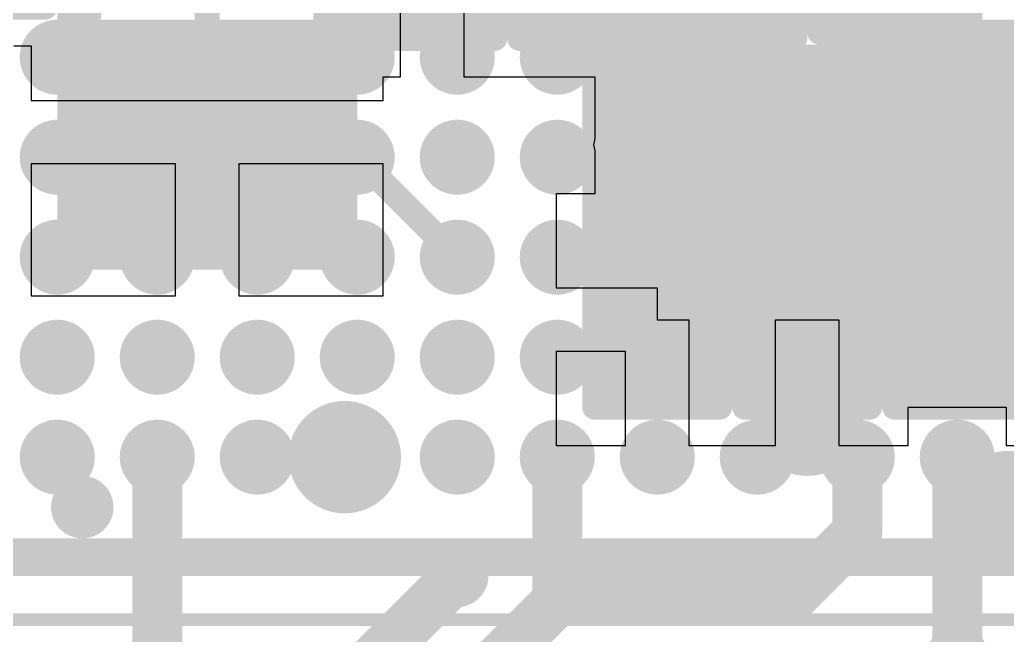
# Model space of a CAD drawing. Header units: millimetres. Extents: x 15 to 120, y 22 to 104.
# Drawn here: x 53.25 to 57.2, y 52.687 to 55.15 of the extents above; entities that cross this region are included whole.
import ezdxf

# ---------------------------------------------------------------- set-up
doc = ezdxf.new("R2010")
doc.units = ezdxf.units.MM
for name, color, linetype in [('BottomLayer', 5, 'Continuous'), ('BottomPaste', 16, 'Continuous'), ('BottomSolder', 6, 'Continuous'), ('Mechanical13', 56, 'Continuous'), ('Mechanical15', 56, 'Continuous'), ('MultiLayer', 9, 'Continuous'), ('TopLayer', 1, 'Continuous'), ('TopOverlay', 2, 'Continuous'), ('TopPaste', 8, 'Continuous'), ('TopSolder', 216, 'Continuous')]:
    doc.layers.add(name, color=color, linetype=linetype)

msp = doc.modelspace()

# ---------------------------------------------------------------- linework, layer by layer
at = {"layer": 'BottomLayer'}
for p, q in [((54.77299687999999, 54.92098489999999), (54.77299687999999, 55.4249844)), ((55.02699688, 55.4249844), (55.02699688, 54.92098489999999)), ((53.22699794, 55.04599862), (53.29599958, 55.04599862)), ((53.29599958, 55.04599862), (53.29599958, 54.82699982)), ((54.70399777999999, 54.82699982), (54.70399777999999, 54.92098489999999)), ((54.70399777999999, 54.92098489999999), (54.77299687999999, 54.92098489999999)), ((55.02699688, 54.92098489999999), (55.30399658, 54.92098489999999)), ((55.30399658, 54.92098489999999), (55.30399658, 54.92100014)), ((55.30399658, 54.92100014), (55.54999812, 54.92100014)), ((55.54999812, 54.92100014), (55.54999812, 54.67460744)), ((53.29599958, 54.82699982), (54.70399777999999, 54.82699982)), ((55.54999812, 54.67460744), (55.54510354, 54.65000246)), ((55.54510354, 54.65000246), (55.54999812, 54.62539748)), ((55.54999812, 54.62539748), (55.54999812, 54.45399828)), ((53.87299867999999, 54.57299982), (53.29599958, 54.57299982)), ((53.29599958, 54.57299982), (53.29599958, 54.04600061999999)), ((53.87299867999999, 54.04600061999999), (53.87299867999999, 54.57299982)), ((54.70399777999999, 54.57299982), (54.12699868, 54.57299982)), ((54.12699868, 54.57299982), (54.12699868, 54.04600061999999)), ((54.70399777999999, 54.04600061999999), (54.70399777999999, 54.57299982)), ((55.54999812, 54.45399828), (55.39599792, 54.45399828)), ((55.39599792, 54.45399828), (55.39599792, 54.07699878)), ((55.39599792, 54.07699878), (55.79999762, 54.07699878)), ((55.79999762, 54.07699878), (55.79999762, 53.94999877999999)), ((53.29599958, 54.04600061999999), (53.87299867999999, 54.04600061999999)), ((54.12699868, 54.04600061999999), (54.70399777999999, 54.04600061999999)), ((55.79999762, 53.94999877999999), (55.92699761999999, 53.94999877999999)), ((55.92699761999999, 53.94999877999999), (55.92699761999999, 53.44599928)), ((56.27299896, 53.44599928), (56.27299896, 53.94999877999999)), ((56.27299896, 53.94999877999999), (56.52699896, 53.94999877999999)), ((56.52699896, 53.94999877999999), (56.52699896, 53.44599928)), ((55.67299762, 53.82299878), (55.39599792, 53.82299878)), ((55.39599792, 53.82299878), (55.39599792, 53.44599928)), ((55.67299762, 53.44599928), (55.67299762, 53.82299878)), ((56.80399866, 53.44599928), (56.80399866, 53.60000202)), ((56.80399866, 53.60000202), (57.19600956, 53.60000202)), ((57.19600956, 53.60000202), (57.19600956, 53.44599928)), ((55.39599792, 53.44599928), (55.67299762, 53.44599928)), ((55.92699761999999, 53.44599928), (56.27299896, 53.44599928)), ((56.52699896, 53.44599928), (56.80399866, 53.44599928)), ((57.19600956, 53.44599928), (57.47300926, 53.44599928))]:
    msp.add_line(p, q, dxfattribs=at)
for points, const_width in [([(53.61250136, 54.974998, 1), (53.73749984, 54.974998, 1)], 0.12499848), ([(53.86250086, 54.974998, 1), (53.98749934, 54.974998, 1)], 0.12499848), ([(54.11250036, 54.974998, 1), (54.23749883999999, 54.974998, 1)], 0.12499848), ([(53.61250136, 54.72499595999999, 1), (53.73749984, 54.72499595999999, 1)], 0.12499848), ([(53.86250086, 54.72499595999999, 1), (53.98749934, 54.72499595999999, 1)], 0.12499848), ([(54.11250036, 54.72499595999999, 1), (54.23749883999999, 54.72499595999999, 1)], 0.12499848), ([(55.72500158, 54.65000246, 1), (55.87499874, 54.65000246, 1)], 0.1499997), ([(56.32500038, 54.65000246, 1), (56.47499754, 54.65000246, 1)], 0.1499997), ([(56.32500038, 54.65000246, 1), (56.47499754, 54.65000246, 1)], 0.1499997), ([(56.92500425999999, 54.65000246, 1), (57.07500142, 54.65000246, 1)], 0.1499997), ([(56.9375036, 54.62372869999999, 1), (57.06250207999999, 54.62372869999999, 1)], 0.12499848), ([(55.76249705999999, 54.64999992, 1), (55.83749818, 54.64999992, 1)], 0.07499858), ([(55.7624996, 54.65000246, 1), (55.83750071999999, 54.65000246, 1)], 0.07499858), ([(55.73750092, 54.07499726, 1), (55.8624994, 54.07499726, 1)], 0.12499848), ([(56.33749972, 54.07499726, 1), (56.4624982, 54.07499726, 1)], 0.12499848), ([(55.73749838, 53.94999877999999, 1), (55.86249686, 53.94999877999999, 1)], 0.12499848), ([(56.27587678, 53.94999877999999, 1), (56.40087526, 53.94999877999999, 1)], 0.12499848), ([(56.93743756, 53.87494178, 1), (57.06243603999999, 53.87494178, 1)], 0.12499848), ([(55.73750092, 53.82499776, 1), (55.8624994, 53.82499776, 1)], 0.12499848), ([(56.33749972, 53.82499776, 1), (56.4624982, 53.82499776, 1)], 0.12499848), ([(53.43750043999999, 53.20000028, 1), (53.56249892, 53.20000028, 1)], 0.12499848)]:
    msp.add_lwpolyline(points, format="xyb", close=True, dxfattribs=dict(at, const_width=const_width))
for points, const_width in [([(55.80000016, 54.65000246), (56.39999896, 54.65000246)], 0.2999994), ([(56.39999896, 54.65000246), (57.00000283999999, 54.65000246)], 0.2999994), ([(55.79999762, 54.64999992), (55.80000016, 54.65000246)], 0.1499997), ([(55.79999762, 53.94999877999999), (56.33837602, 53.94999877999999)], 0.2499995)]:
    msp.add_lwpolyline(points, dxfattribs=dict(at, const_width=const_width))
for points in [[(54.44999778, 55.09999902), (53.54999958, 55.09999902), (54.44999778, 54.30000062), (53.54999958, 54.30000062)], [(55.94999731999999, 54.89999942), (55.64999792, 54.89999942), (55.94999731999999, 54.40000042), (55.64999792, 54.40000042)], [(56.54999866, 54.89999942), (56.24999926, 54.89999942), (56.54999866, 54.40000042), (56.24999926, 54.40000042)], [(56.85000314, 54.40000295999999), (57.15000254, 54.40000295999999), (56.85000314, 54.90000196), (57.15000254, 54.90000196)], [(55.94999731999999, 54.19999828), (55.64999792, 54.19999828), (55.94999731999999, 53.69999928), (55.64999792, 53.69999928)], [(56.54999866, 54.19999828), (56.24999926, 54.19999828), (56.54999866, 53.69999928), (56.24999926, 53.69999928)], [(56.85000314, 53.70000182), (57.15000254, 53.70000182), (56.85000314, 54.20000082), (57.15000254, 54.20000082)]]:
    msp.add_solid(points, dxfattribs=at)
at = {"layer": 'BottomPaste'}
for points in [[(54.44999778, 55.09999902), (53.54999958, 55.09999902), (54.44999778, 54.30000062), (53.54999958, 54.30000062)], [(54.44999778, 55.09999902), (53.54999958, 55.09999902), (54.44999778, 54.30000062), (53.54999958, 54.30000062)], [(55.94999731999999, 54.89999942), (55.64999792, 54.89999942), (55.94999731999999, 54.40000042), (55.64999792, 54.40000042)], [(55.94999731999999, 54.89999942), (55.64999792, 54.89999942), (55.94999731999999, 54.40000042), (55.64999792, 54.40000042)], [(56.54999866, 54.89999942), (56.24999926, 54.89999942), (56.54999866, 54.40000042), (56.24999926, 54.40000042)], [(56.54999866, 54.89999942), (56.24999926, 54.89999942), (56.54999866, 54.40000042), (56.24999926, 54.40000042)], [(56.85000314, 54.40000295999999), (57.15000254, 54.40000295999999), (56.85000314, 54.90000196), (57.15000254, 54.90000196)], [(56.85000314, 54.40000295999999), (57.15000254, 54.40000295999999), (56.85000314, 54.90000196), (57.15000254, 54.90000196)], [(55.94999731999999, 54.19999828), (55.64999792, 54.19999828), (55.94999731999999, 53.69999928), (55.64999792, 53.69999928)], [(55.94999731999999, 54.19999828), (55.64999792, 54.19999828), (55.94999731999999, 53.69999928), (55.64999792, 53.69999928)], [(56.54999866, 54.19999828), (56.24999926, 54.19999828), (56.54999866, 53.69999928), (56.24999926, 53.69999928)], [(56.54999866, 54.19999828), (56.24999926, 54.19999828), (56.54999866, 53.69999928), (56.24999926, 53.69999928)], [(56.85000314, 53.70000182), (57.15000254, 53.70000182), (56.85000314, 54.20000082), (57.15000254, 54.20000082)], [(56.85000314, 53.70000182), (57.15000254, 53.70000182), (56.85000314, 54.20000082), (57.15000254, 54.20000082)]]:
    msp.add_solid(points, dxfattribs=at)
at = {"layer": 'BottomSolder'}
for points in [[(56.89999796, 55.74999772), (56.49999876, 55.74999772), (56.89999796, 55.14999891999999), (56.49999876, 55.14999891999999)], [(56.89999796, 55.74999772), (56.49999876, 55.74999772), (56.89999796, 55.14999891999999), (56.49999876, 55.14999891999999)], [(55.09999647999999, 55.7249838), (54.69999728, 55.7249838), (55.09999647999999, 55.124985), (54.69999728, 55.124985)], [(55.09999647999999, 55.7249838), (54.69999728, 55.7249838), (55.09999647999999, 55.124985), (54.69999728, 55.124985)], [(55.69999782, 55.72499904), (55.29999862, 55.72499904), (55.69999782, 55.12500024), (55.29999862, 55.12500024)], [(55.69999782, 55.72499904), (55.29999862, 55.72499904), (55.69999782, 55.12500024), (55.29999862, 55.12500024)], [(56.29999661999999, 55.72499904), (55.89999742, 55.72499904), (56.29999661999999, 55.12500024), (55.89999742, 55.12500024)], [(56.29999661999999, 55.72499904), (55.89999742, 55.72499904), (56.29999661999999, 55.12500024), (55.89999742, 55.12500024)], [(54.49999768, 55.14999891999999), (53.49999967999999, 55.14999891999999), (54.49999768, 54.25000072), (53.49999967999999, 54.25000072)], [(54.49999768, 55.14999891999999), (53.49999967999999, 55.14999891999999), (54.49999768, 54.25000072), (53.49999967999999, 54.25000072)], [(55.99999722, 54.94999932), (55.59999801999999, 54.94999932), (55.99999722, 54.35000051999999), (55.59999801999999, 54.35000051999999)], [(55.99999722, 54.94999932), (55.59999801999999, 54.94999932), (55.99999722, 54.35000051999999), (55.59999801999999, 54.35000051999999)], [(56.59999856, 54.94999932), (56.19999936, 54.94999932), (56.59999856, 54.35000051999999), (56.19999936, 54.35000051999999)], [(56.59999856, 54.94999932), (56.19999936, 54.94999932), (56.59999856, 54.35000051999999), (56.19999936, 54.35000051999999)], [(56.80000324, 54.35000306), (57.20000244, 54.35000306), (56.80000324, 54.95000186), (57.20000244, 54.95000186)], [(56.80000324, 54.35000306), (57.20000244, 54.35000306), (56.80000324, 54.95000186), (57.20000244, 54.95000186)], [(55.99999722, 54.24999818), (55.59999801999999, 54.24999818), (55.99999722, 53.64999938), (55.59999801999999, 53.64999938)], [(55.99999722, 54.24999818), (55.59999801999999, 54.24999818), (55.99999722, 53.64999938), (55.59999801999999, 53.64999938)], [(56.59999856, 54.24999818), (56.19999936, 54.24999818), (56.59999856, 53.64999938), (56.19999936, 53.64999938)], [(56.59999856, 54.24999818), (56.19999936, 54.24999818), (56.59999856, 53.64999938), (56.19999936, 53.64999938)], [(56.80000324, 53.65000191999999), (57.20000244, 53.65000191999999), (56.80000324, 54.25000072), (57.20000244, 54.25000072)], [(56.80000324, 53.65000191999999), (57.20000244, 53.65000191999999), (56.80000324, 54.25000072), (57.20000244, 54.25000072)]]:
    msp.add_solid(points, dxfattribs=at)
at = {"layer": 'Mechanical13', "const_width": 0.0999998}
for points in [[(53.52499836, 54.5249989), (53.52499836, 56.27500048)], [(54.474999, 54.5249989), (54.474999, 56.27500048)], [(55.63499668, 53.98499998), (55.63499668, 54.61499872)], [(55.63499668, 54.61499872), (55.96499856, 54.61499872)], [(55.96499856, 53.98499998), (55.96499856, 54.61499872)], [(56.23499802, 54.61499872), (56.5649999, 54.61499872)], [(56.23499802, 53.98499998), (56.23499802, 54.61499872)], [(56.5649999, 53.98499998), (56.5649999, 54.61499872)], [(56.83500189999999, 53.98500251999999), (56.83500189999999, 54.61500126)], [(56.83500189999999, 54.61500126), (57.16500378, 54.61500126)], [(57.16500378, 53.98500251999999), (57.16500378, 54.61500126)], [(53.52499836, 54.5249989), (54.474999, 54.5249989)], [(55.63499668, 53.98499998), (55.96499856, 53.98499998)], [(56.23499802, 53.98499998), (56.5649999, 53.98499998)], [(56.83500189999999, 53.98500251999999), (57.16500378, 53.98500251999999)], [(50.9999996, 53.00000322), (64.99999953999999, 53.00000322)]]:
    msp.add_lwpolyline(points, dxfattribs=at)
at = {"layer": 'Mechanical13', "const_width": 0.0499999}
for points in [[(55.609998, 54.61499872, 1), (55.65999536, 54.61499872, 1)], [(55.609998, 54.61499872, 1), (55.65999536, 54.61499872, 1)], [(55.93999987999999, 54.61499872, 1), (55.98999723999999, 54.61499872, 1)], [(55.93999987999999, 54.61499872, 1), (55.98999723999999, 54.61499872, 1)], [(56.20999934, 54.61499872, 1), (56.25999669999999, 54.61499872, 1)], [(56.20999934, 54.61499872, 1), (56.25999669999999, 54.61499872, 1)], [(56.54000121999999, 54.61499872, 1), (56.58999858, 54.61499872, 1)], [(56.54000121999999, 54.61499872, 1), (56.58999858, 54.61499872, 1)], [(56.81000322, 54.61500126, 1), (56.86000058, 54.61500126, 1)], [(56.81000322, 54.61500126, 1), (56.86000058, 54.61500126, 1)], [(57.1400051, 54.61500126, 1), (57.19000246, 54.61500126, 1)], [(57.1400051, 54.61500126, 1), (57.19000246, 54.61500126, 1)], [(53.49999967999999, 54.5249989, 1), (53.54999703999999, 54.5249989, 1)], [(53.49999967999999, 54.5249989, 1), (53.54999703999999, 54.5249989, 1)], [(54.45000031999999, 54.5249989, 1), (54.49999768, 54.5249989, 1)], [(54.45000031999999, 54.5249989, 1), (54.49999768, 54.5249989, 1)], [(55.609998, 53.98499998, 1), (55.65999536, 53.98499998, 1)], [(55.609998, 53.98499998, 1), (55.65999536, 53.98499998, 1)], [(55.93999987999999, 53.98499998, 1), (55.98999723999999, 53.98499998, 1)], [(55.93999987999999, 53.98499998, 1), (55.98999723999999, 53.98499998, 1)], [(56.20999934, 53.98499998, 1), (56.25999669999999, 53.98499998, 1)], [(56.20999934, 53.98499998, 1), (56.25999669999999, 53.98499998, 1)], [(56.54000121999999, 53.98499998, 1), (56.58999858, 53.98499998, 1)], [(56.54000121999999, 53.98499998, 1), (56.58999858, 53.98499998, 1)], [(56.81000322, 53.98500251999999, 1), (56.86000058, 53.98500251999999, 1)], [(56.81000322, 53.98500251999999, 1), (56.86000058, 53.98500251999999, 1)], [(57.1400051, 53.98500251999999, 1), (57.19000246, 53.98500251999999, 1)], [(57.1400051, 53.98500251999999, 1), (57.19000246, 53.98500251999999, 1)]]:
    msp.add_lwpolyline(points, format="xyb", close=True, dxfattribs=at)
at = {"layer": 'Mechanical15'}
for points, const_width in [([(53.34999744, 55.19999882), (53.34999744, 56.59999856)], 0.0999998), ([(53.44999978, 54.20000082), (53.44999978, 56.59999856)], 0.0999998), ([(54.55000012, 54.20000082), (54.55000012, 56.59999856)], 0.0999998), ([(54.65001007999999, 55.0750232), (54.65001007999999, 56.4750204)], 0.0999998), ([(55.14998368, 55.0750232), (55.14998368, 56.4750204)], 0.0999998), ([(55.24999871999999, 55.07500034), (55.24999871999999, 56.47500007999999)], 0.0999998), ([(55.74999772, 55.07500034), (55.74999772, 56.47500007999999)], 0.0999998), ([(55.84999752, 55.07500034), (55.84999752, 56.47500007999999)], 0.0999998), ([(56.34999652, 55.07500034), (56.34999652, 56.47500007999999)], 0.0999998), ([(56.44999885999999, 55.09999902), (56.44999885999999, 56.49999876)], 0.0999998), ([(56.94999786, 55.09999902), (56.94999786, 56.49999876)], 0.0999998), ([(57.05002052, 55.09999394), (57.05002052, 56.49999114)], 0.0999998), ([(53.99999868, 54.92500064), (53.99999868, 55.87499874)], 0.0999998), ([(52.84999844, 55.19999882), (53.34999744, 55.19999882)], 0.0999998), ([(56.44999885999999, 55.09999902), (56.94999786, 55.09999902)], 0.0999998), ([(57.05002052, 55.09999394), (57.54999411999999, 55.09999394)], 0.0999998), ([(54.65001007999999, 55.0750232), (55.14998368, 55.0750232)], 0.0999998), ([(55.24999871999999, 55.07500034), (55.74999772, 55.07500034)], 0.0999998), ([(55.84999752, 55.07500034), (56.34999652, 55.07500034)], 0.0999998), ([(55.54999812, 53.59999947999999), (55.54999812, 54.99999922)], 0.0999998), ([(55.54999812, 54.99999922), (56.04999711999999, 54.99999922)], 0.0999998), ([(56.04999711999999, 53.59999947999999), (56.04999711999999, 54.99999922)], 0.0999998), ([(56.14999946, 54.99999922), (56.64999846, 54.99999922)], 0.0999998), ([(56.14999946, 53.59999947999999), (56.14999946, 54.99999922)], 0.0999998), ([(56.64999846, 53.59999947999999), (56.64999846, 54.99999922)], 0.0999998), ([(56.75000334, 53.60000202), (56.75000334, 55.00000176)], 0.0999998), ([(56.75000334, 55.00000176), (57.25000233999999, 55.00000176)], 0.0999998), ([(57.25000233999999, 53.60000202), (57.25000233999999, 55.00000176)], 0.0999998), ([(55.79999762, 54.13499968), (55.79999762, 54.46499902)], 0.0999998), ([(56.39999896, 54.13499968), (56.39999896, 54.46499902)], 0.0999998), ([(57.00000283999999, 54.13500222), (57.00000283999999, 54.46500156)], 0.0999998), ([(55.63499668, 54.30000062), (55.96499856, 54.30000062)], 0.0999998), ([(56.23499802, 54.30000062), (56.5649999, 54.30000062)], 0.0999998), ([(56.83500189999999, 54.30000062), (57.16500378, 54.30000062)], 0.0999998), ([(53.44999978, 54.20000082), (54.55000012, 54.20000082)], 0.0999998), ([(55.54999812, 53.59999947999999), (56.04999711999999, 53.59999947999999)], 0.0999998), ([(56.14999946, 53.59999947999999), (56.64999846, 53.59999947999999)], 0.0999998), ([(56.75000334, 53.60000202), (57.25000233999999, 53.60000202)], 0.0999998), ([(50.75000009999999, 52.75000118), (65.25000158, 52.75000118)], 0.0499999)]:
    msp.add_lwpolyline(points, dxfattribs=dict(at, const_width=const_width))
at = {"layer": 'Mechanical15', "const_width": 0.0499999}
for points in [[(53.32499876, 55.19999882, 1), (53.37499612, 55.19999882, 1)], [(53.32499876, 55.19999882, 1), (53.37499612, 55.19999882, 1)], [(56.42500018, 55.09999902, 1), (56.47499754, 55.09999902, 1)], [(56.42500018, 55.09999902, 1), (56.47499754, 55.09999902, 1)], [(56.92499918, 55.09999902, 1), (56.97499654, 55.09999902, 1)], [(56.92499918, 55.09999902, 1), (56.97499654, 55.09999902, 1)], [(57.02502183999999, 55.09999394, 1), (57.0750192, 55.09999394, 1)], [(57.02502183999999, 55.09999394, 1), (57.0750192, 55.09999394, 1)], [(54.6250114, 55.0750232, 1), (54.67500876, 55.0750232, 1)], [(54.6250114, 55.0750232, 1), (54.67500876, 55.0750232, 1)], [(55.124985, 55.0750232, 1), (55.17498235999999, 55.0750232, 1)], [(55.124985, 55.0750232, 1), (55.17498235999999, 55.0750232, 1)], [(55.22500004, 55.07500034, 1), (55.2749974, 55.07500034, 1)], [(55.22500004, 55.07500034, 1), (55.2749974, 55.07500034, 1)], [(55.72499904, 55.07500034, 1), (55.7749964, 55.07500034, 1)], [(55.72499904, 55.07500034, 1), (55.7749964, 55.07500034, 1)], [(55.82499884, 55.07500034, 1), (55.8749962, 55.07500034, 1)], [(55.82499884, 55.07500034, 1), (55.8749962, 55.07500034, 1)], [(56.32499783999999, 55.07500034, 1), (56.37499519999999, 55.07500034, 1)], [(56.32499783999999, 55.07500034, 1), (56.37499519999999, 55.07500034, 1)], [(55.52499943999999, 54.99999922, 1), (55.57499679999999, 54.99999922, 1)], [(55.52499943999999, 54.99999922, 1), (55.57499679999999, 54.99999922, 1)], [(56.02499844, 54.99999922, 1), (56.0749958, 54.99999922, 1)], [(56.02499844, 54.99999922, 1), (56.0749958, 54.99999922, 1)], [(56.12500077999999, 54.99999922, 1), (56.17499814, 54.99999922, 1)], [(56.12500077999999, 54.99999922, 1), (56.17499814, 54.99999922, 1)], [(56.62499978, 54.99999922, 1), (56.67499713999999, 54.99999922, 1)], [(56.62499978, 54.99999922, 1), (56.67499713999999, 54.99999922, 1)], [(56.72500466, 55.00000176, 1), (56.77500202, 55.00000176, 1)], [(56.72500466, 55.00000176, 1), (56.77500202, 55.00000176, 1)], [(53.97499999999999, 54.92500064, 1), (54.02499736, 54.92500064, 1)], [(55.77499894, 54.46499902, 1), (55.8249963, 54.46499902, 1)], [(56.37500027999999, 54.46499902, 1), (56.42499763999999, 54.46499902, 1)], [(56.97500416, 54.46500156, 1), (57.02500152, 54.46500156, 1)], [(55.609998, 54.30000062, 1), (55.65999536, 54.30000062, 1)], [(55.93999987999999, 54.30000062, 1), (55.98999723999999, 54.30000062, 1)], [(56.20999934, 54.30000062, 1), (56.25999669999999, 54.30000062, 1)], [(56.54000121999999, 54.30000062, 1), (56.58999858, 54.30000062, 1)], [(56.81000322, 54.30000062, 1), (56.86000058, 54.30000062, 1)], [(57.1400051, 54.30000062, 1), (57.19000246, 54.30000062, 1)], [(53.4250011, 54.20000082, 1), (53.47499845999999, 54.20000082, 1)], [(53.4250011, 54.20000082, 1), (53.47499845999999, 54.20000082, 1)], [(54.52500144, 54.20000082, 1), (54.5749988, 54.20000082, 1)], [(54.52500144, 54.20000082, 1), (54.5749988, 54.20000082, 1)], [(55.77499894, 54.13499968, 1), (55.8249963, 54.13499968, 1)], [(56.37500027999999, 54.13499968, 1), (56.42499763999999, 54.13499968, 1)], [(56.97500416, 54.13500222, 1), (57.02500152, 54.13500222, 1)], [(55.52499943999999, 53.59999947999999, 1), (55.57499679999999, 53.59999947999999, 1)], [(55.52499943999999, 53.59999947999999, 1), (55.57499679999999, 53.59999947999999, 1)], [(56.02499844, 53.59999947999999, 1), (56.0749958, 53.59999947999999, 1)], [(56.02499844, 53.59999947999999, 1), (56.0749958, 53.59999947999999, 1)], [(56.12500077999999, 53.59999947999999, 1), (56.17499814, 53.59999947999999, 1)], [(56.12500077999999, 53.59999947999999, 1), (56.17499814, 53.59999947999999, 1)], [(56.62499978, 53.59999947999999, 1), (56.67499713999999, 53.59999947999999, 1)], [(56.62499978, 53.59999947999999, 1), (56.67499713999999, 53.59999947999999, 1)], [(56.72500466, 53.60000202, 1), (56.77500202, 53.60000202, 1)], [(56.72500466, 53.60000202, 1), (56.77500202, 53.60000202, 1)]]:
    msp.add_lwpolyline(points, format="xyb", close=True, dxfattribs=at)
at = {"layer": 'MultiLayer'}
for points, const_width in [([(56.13750266, 54.99999922, 1), (56.26250114, 54.99999922, 1)], 0.12499848), ([(56.53750186, 54.99999922, 1), (56.66250033999999, 54.99999922, 1)], 0.12499848), ([(56.93750106, 54.99999922, 1), (57.06249954, 54.99999922, 1)], 0.12499848), ([(53.61250136, 54.974998, 1), (53.73749984, 54.974998, 1)], 0.12499848), ([(53.86250086, 54.974998, 1), (53.98749934, 54.974998, 1)], 0.12499848), ([(54.11250036, 54.974998, 1), (54.23749883999999, 54.974998, 1)], 0.12499848), ([(57.2875029, 54.87500074, 1), (57.51250117999999, 54.87500074, 1)], 0.22499828), ([(53.61250136, 54.72499595999999, 1), (53.73749984, 54.72499595999999, 1)], 0.12499848), ([(53.86250086, 54.72499595999999, 1), (53.98749934, 54.72499595999999, 1)], 0.12499848), ([(54.11250036, 54.72499595999999, 1), (54.23749883999999, 54.72499595999999, 1)], 0.12499848), ([(55.68750102, 54.55000012, 1), (55.9124993, 54.55000012, 1)], 0.22499828), ([(56.9375036, 54.62372869999999, 1), (57.06250207999999, 54.62372869999999, 1)], 0.12499848), ([(54.93749998, 54.60000256, 1), (55.06249845999999, 54.60000256, 1)], 0.12499848), ([(56.53750186, 54.60000002, 1), (56.66250033999999, 54.60000002, 1)], 0.12499848), ([(56.93750106, 54.60000002, 1), (57.06249954, 54.60000002, 1)], 0.12499848), ([(53.68750248, 54.47500153999999, 1), (53.91250076, 54.47500153999999, 1)], 0.22499828), ([(56.8875037, 54.35000306, 1), (57.11250198, 54.35000306, 1)], 0.22499828), ([(53.73750238, 54.20000082, 1), (53.86250086, 54.20000082, 1)], 0.12499848), ([(54.93749998, 54.20000336, 1), (55.06249845999999, 54.20000336, 1)], 0.12499848), ([(56.93750106, 54.20000082, 1), (57.06249954, 54.20000082, 1)], 0.12499848), ([(55.73750092, 54.07499726, 1), (55.8624994, 54.07499726, 1)], 0.12499848), ([(56.33749972, 54.07499726, 1), (56.4624982, 54.07499726, 1)], 0.12499848), ([(56.93743756, 53.87494178, 1), (57.06243603999999, 53.87494178, 1)], 0.12499848), ([(53.33750063999999, 53.80000162, 1), (53.46249912, 53.80000162, 1)], 0.12499848), ([(53.73750238, 53.80000162, 1), (53.86250086, 53.80000162, 1)], 0.12499848), ([(54.93749998, 53.80000162, 1), (55.06249845999999, 53.80000162, 1)], 0.12499848), ([(55.33750172, 53.80000162, 1), (55.46250019999999, 53.80000162, 1)], 0.12499848), ([(55.73750092, 53.82499776, 1), (55.8624994, 53.82499776, 1)], 0.12499848), ([(55.73750092, 53.80000162, 1), (55.8624994, 53.80000162, 1)], 0.12499848), ([(56.13750266, 53.80000162, 1), (56.26250114, 53.80000162, 1)], 0.12499848), ([(56.33749972, 53.82499776, 1), (56.4624982, 53.82499776, 1)], 0.12499848), ([(56.93750106, 53.80000162, 1), (57.06249954, 53.80000162, 1)], 0.12499848), ([(56.28750236, 53.54999958, 1), (56.51250064, 53.54999958, 1)], 0.22499828), ([(54.43750098, 53.39999988, 1), (54.66249926, 53.39999988, 1)], 0.22499828), ([(53.33750063999999, 53.39999988, 1), (53.46249912, 53.39999988, 1)], 0.12499848), ([(53.73750238, 53.39999988, 1), (53.86250086, 53.39999988, 1)], 0.12499848), ([(54.13750158, 53.39999988, 1), (54.26250005999999, 53.39999988, 1)], 0.12499848), ([(54.93750252, 53.39999988, 1), (55.062501, 53.39999988, 1)], 0.12499848), ([(55.33750172, 53.39999988, 1), (55.46250019999999, 53.39999988, 1)], 0.12499848), ([(55.73750092, 53.39999988, 1), (55.8624994, 53.39999988, 1)], 0.12499848), ([(56.13750266, 53.39999988, 1), (56.26250114, 53.39999988, 1)], 0.12499848), ([(56.93750106, 53.39999988, 1), (57.06249954, 53.39999988, 1)], 0.12499848), ([(57.08750076, 53.20000028, 1), (57.31249904, 53.20000028, 1)], 0.22499828), ([(53.43750043999999, 53.20000028, 1), (53.56249892, 53.20000028, 1)], 0.12499848), ([(56.93750106, 53.00000068, 1), (57.06249954, 53.00000068, 1)], 0.12499848), ([(54.93750252, 52.92499956, 1), (55.062501, 52.92499956, 1)], 0.12499848), ([(56.93750106, 52.60000148, 1), (57.06249954, 52.60000148, 1)], 0.12499848)]:
    msp.add_lwpolyline(points, format="xyb", close=True, dxfattribs=dict(at, const_width=const_width))
at = {"layer": 'TopLayer'}
for points, const_width in [([(53.3250013, 55.00000176, 1), (53.47499845999999, 55.00000176, 1)], 0.1499997), ([(53.7250005, 55.00000176, 1), (53.87499766, 55.00000176, 1)], 0.1499997), ([(54.12500223999999, 55.00000176, 1), (54.2749994, 55.00000176, 1)], 0.1499997), ([(54.52500144, 55.00000176, 1), (54.6749986, 55.00000176, 1)], 0.1499997), ([(54.92500064, 55.00000176, 1), (55.0749978, 55.00000176, 1)], 0.1499997), ([(55.32500237999999, 55.00000176, 1), (55.47499954, 55.00000176, 1)], 0.1499997), ([(55.72500158, 55.00000176, 1), (55.87499874, 55.00000176, 1)], 0.1499997), ([(56.12500077999999, 55.00000176, 1), (56.27499794, 55.00000176, 1)], 0.1499997), ([(56.52500251999999, 55.00000176, 1), (56.67499968, 55.00000176, 1)], 0.1499997), ([(56.92500172, 55.00000176, 1), (57.07499888, 55.00000176, 1)], 0.1499997), ([(53.3250013, 54.60000256, 1), (53.47499845999999, 54.60000256, 1)], 0.1499997), ([(53.7250005, 54.60000256, 1), (53.87499766, 54.60000256, 1)], 0.1499997), ([(54.12500223999999, 54.60000256, 1), (54.2749994, 54.60000256, 1)], 0.1499997), ([(54.52500144, 54.60000256, 1), (54.6749986, 54.60000256, 1)], 0.1499997), ([(54.92500064, 54.60000256, 1), (55.0749978, 54.60000256, 1)], 0.1499997), ([(55.32500237999999, 54.60000256, 1), (55.47499954, 54.60000256, 1)], 0.1499997), ([(55.72500158, 54.60000256, 1), (55.87499874, 54.60000256, 1)], 0.1499997), ([(56.12500077999999, 54.60000256, 1), (56.27499794, 54.60000256, 1)], 0.1499997), ([(56.52500251999999, 54.60000256, 1), (56.67499968, 54.60000256, 1)], 0.1499997), ([(56.92500172, 54.60000256, 1), (57.07499888, 54.60000256, 1)], 0.1499997), ([(54.93749998, 54.60000256, 1), (55.06249845999999, 54.60000256, 1)], 0.12499848), ([(54.57500134, 54.60000256, 1), (54.6249987, 54.60000256, 1)], 0.0499999), ([(53.3250013, 54.20000336, 1), (53.47499845999999, 54.20000336, 1)], 0.1499997), ([(53.7250005, 54.20000336, 1), (53.87499766, 54.20000336, 1)], 0.1499997), ([(53.73750238, 54.20000082, 1), (53.86250086, 54.20000082, 1)], 0.12499848), ([(54.12500223999999, 54.20000336, 1), (54.2749994, 54.20000336, 1)], 0.1499997), ([(54.52500144, 54.20000336, 1), (54.6749986, 54.20000336, 1)], 0.1499997), ([(54.92500064, 54.20000336, 1), (55.0749978, 54.20000336, 1)], 0.1499997), ([(54.93749998, 54.20000336, 1), (55.06249845999999, 54.20000336, 1)], 0.12499848), ([(55.32500237999999, 54.20000336, 1), (55.47499954, 54.20000336, 1)], 0.1499997), ([(55.72500158, 54.20000336, 1), (55.87499874, 54.20000336, 1)], 0.1499997), ([(56.12500077999999, 54.20000336, 1), (56.27499794, 54.20000336, 1)], 0.1499997), ([(56.52500251999999, 54.20000336, 1), (56.67499968, 54.20000336, 1)], 0.1499997), ([(56.92500172, 54.20000336, 1), (57.07499888, 54.20000336, 1)], 0.1499997), ([(54.97500054, 54.20000336, 1), (55.0249979, 54.20000336, 1)], 0.0499999), ([(53.3250013, 53.80000162, 1), (53.47499845999999, 53.80000162, 1)], 0.1499997), ([(53.33750063999999, 53.80000162, 1), (53.46249912, 53.80000162, 1)], 0.12499848), ([(53.7250005, 53.80000162, 1), (53.87499766, 53.80000162, 1)], 0.1499997), ([(53.73750238, 53.80000162, 1), (53.86250086, 53.80000162, 1)], 0.12499848), ([(54.12500223999999, 53.80000162, 1), (54.2749994, 53.80000162, 1)], 0.1499997), ([(54.52500144, 53.80000162, 1), (54.6749986, 53.80000162, 1)], 0.1499997), ([(54.92500064, 53.80000162, 1), (55.0749978, 53.80000162, 1)], 0.1499997), ([(54.93749998, 53.80000162, 1), (55.06249845999999, 53.80000162, 1)], 0.12499848), ([(55.32500237999999, 53.80000162, 1), (55.47499954, 53.80000162, 1)], 0.1499997), ([(55.33750172, 53.80000162, 1), (55.46250019999999, 53.80000162, 1)], 0.12499848), ([(55.72500158, 53.80000162, 1), (55.87499874, 53.80000162, 1)], 0.1499997), ([(55.73750092, 53.80000162, 1), (55.8624994, 53.80000162, 1)], 0.12499848), ([(56.12500077999999, 53.80000162, 1), (56.27499794, 53.80000162, 1)], 0.1499997), ([(56.13750266, 53.80000162, 1), (56.26250114, 53.80000162, 1)], 0.12499848), ([(56.52500251999999, 53.80000162, 1), (56.67499968, 53.80000162, 1)], 0.1499997), ([(56.92500172, 53.80000162, 1), (57.07499888, 53.80000162, 1)], 0.1499997), ([(53.74999918, 53.80000162, 1), (53.84999898, 53.80000162, 1)], 0.0999998), ([(53.75000172, 53.80000162, 1), (53.85000152, 53.80000162, 1)], 0.0999998), ([(53.3250013, 53.40000242, 1), (53.47499845999999, 53.40000242, 1)], 0.1499997), ([(53.33750063999999, 53.39999988, 1), (53.46249912, 53.39999988, 1)], 0.12499848), ([(53.7250005, 53.40000242, 1), (53.87499766, 53.40000242, 1)], 0.1499997), ([(54.12500223999999, 53.40000242, 1), (54.2749994, 53.40000242, 1)], 0.1499997), ([(54.13750158, 53.39999988, 1), (54.26250005999999, 53.39999988, 1)], 0.12499848), ([(54.52500144, 53.40000242, 1), (54.6749986, 53.40000242, 1)], 0.1499997), ([(54.92500064, 53.40000242, 1), (55.0749978, 53.40000242, 1)], 0.1499997), ([(54.93750252, 53.39999988, 1), (55.062501, 53.39999988, 1)], 0.12499848), ([(55.32500237999999, 53.40000242, 1), (55.47499954, 53.40000242, 1)], 0.1499997), ([(55.72500158, 53.40000242, 1), (55.87499874, 53.40000242, 1)], 0.1499997), ([(55.73750092, 53.39999988, 1), (55.8624994, 53.39999988, 1)], 0.12499848), ([(56.12500077999999, 53.40000242, 1), (56.27499794, 53.40000242, 1)], 0.1499997), ([(56.13750266, 53.39999988, 1), (56.26250114, 53.39999988, 1)], 0.12499848), ([(56.52500251999999, 53.40000242, 1), (56.67499968, 53.40000242, 1)], 0.1499997), ([(56.92500172, 53.40000242, 1), (57.07499888, 53.40000242, 1)], 0.1499997), ([(53.75000172, 53.39999988, 1), (53.85000152, 53.39999988, 1)], 0.0999998), ([(54.15000092, 53.40000242, 1), (54.25000072, 53.40000242, 1)], 0.0999998), ([(54.15000092, 53.39999988, 1), (54.25000072, 53.39999988, 1)], 0.0999998), ([(54.94999932, 53.40000242, 1), (55.04999912, 53.40000242, 1)], 0.0999998), ([(54.95000186, 53.39999988, 1), (55.05000166, 53.39999988, 1)], 0.0999998), ([(55.35000106, 53.39999988, 1), (55.45000086, 53.39999988, 1)], 0.0999998), ([(56.5500012, 53.40000242, 1), (56.650001, 53.40000242, 1)], 0.0999998), ([(56.95000039999999, 53.40000242, 1), (57.0500002, 53.40000242, 1)], 0.0999998), ([(55.77500148, 53.40000242, 1), (55.82499884, 53.40000242, 1)], 0.0499999), ([(55.77500148, 53.39999988, 1), (55.82499884, 53.39999988, 1)], 0.0499999), ([(53.38500118, 53.40000242, 1), (53.41499858, 53.40000242, 1)], 0.02999994), ([(53.38500118, 53.39999988, 1), (53.41499858, 53.39999988, 1)], 0.02999994), ([(56.5500012, 53.10000048, 1), (56.650001, 53.10000048, 1)], 0.0999998), ([(56.5500012, 53.10000048, 1), (56.650001, 53.10000048, 1)], 0.0999998), ([(54.93750252, 52.92499956, 1), (55.062501, 52.92499956, 1)], 0.12499848), ([(54.95000186, 52.92499956, 1), (55.05000166, 52.92499956, 1)], 0.0999998), ([(55.35000106, 52.82499976, 1), (55.45000086, 52.82499976, 1)], 0.0999998), ([(55.35000106, 52.82499976, 1), (55.45000086, 52.82499976, 1)], 0.0999998), ([(55.35000106, 52.82499976, 1), (55.45000086, 52.82499976, 1)], 0.0999998), ([(56.27500048, 52.82499976, 1), (56.37500027999999, 52.82499976, 1)], 0.0999998), ([(56.27500048, 52.82499976, 1), (56.37500027999999, 52.82499976, 1)], 0.0999998)]:
    msp.add_lwpolyline(points, format="xyb", close=True, dxfattribs=dict(at, const_width=const_width))
for points, const_width in [([(54.60000002, 54.60000256), (54.99999922, 54.20000336)], 0.0999998), ([(53.79999908, 53.80000162), (53.80000162, 53.80000162)], 0.1999996), ([(53.80000162, 52.24999964), (53.80000162, 53.39999988)], 0.1999996), ([(54.20000082, 53.39999988), (54.20000082, 53.40000242)], 0.1999996), ([(54.99999922, 53.40000242), (55.00000176, 53.39999988)], 0.1999996), ([(55.40000096, 52.82499976), (55.40000096, 53.39999988)], 0.1999996), ([(56.6000011, 53.10000048), (56.6000011, 53.40000242)], 0.1999996), ([(57.0000003, 52.37499811999999), (57.0000003, 53.40000242)], 0.1999996), ([(55.80000016, 53.39999988), (55.80000016, 53.40000242)], 0.0999998), ([(53.39999988, 53.39999988), (53.39999988, 53.40000242)], 0.05999988), ([(56.32500038, 52.82499976), (56.6000011, 53.10000048)], 0.1999996), ([(54.50000275999999, 52.42500055999999), (55.00000176, 52.92499956)], 0.1999996), ([(55.1000041, 52.5250029), (55.40000096, 52.82499976)], 0.1999996), ([(55.40000096, 52.82499976), (56.32500038, 52.82499976)], 0.1999996)]:
    msp.add_lwpolyline(points, dxfattribs=dict(at, const_width=const_width))
at = {"layer": 'TopOverlay', "const_width": 0.1499997}
msp.add_lwpolyline([(50.9999996, 53.00000068), (64.6999976, 53.00000068)], dxfattribs=at)
at = {"layer": 'TopPaste', "const_width": 0.1499997}
for points in [[(53.3250013, 55.00000176, 1), (53.47499845999999, 55.00000176, 1)], [(53.3250013, 55.00000176, 1), (53.47499845999999, 55.00000176, 1)], [(53.7250005, 55.00000176, 1), (53.87499766, 55.00000176, 1)], [(53.7250005, 55.00000176, 1), (53.87499766, 55.00000176, 1)], [(54.12500223999999, 55.00000176, 1), (54.2749994, 55.00000176, 1)], [(54.12500223999999, 55.00000176, 1), (54.2749994, 55.00000176, 1)], [(54.52500144, 55.00000176, 1), (54.6749986, 55.00000176, 1)], [(54.52500144, 55.00000176, 1), (54.6749986, 55.00000176, 1)], [(54.92500064, 55.00000176, 1), (55.0749978, 55.00000176, 1)], [(54.92500064, 55.00000176, 1), (55.0749978, 55.00000176, 1)], [(55.32500237999999, 55.00000176, 1), (55.47499954, 55.00000176, 1)], [(55.32500237999999, 55.00000176, 1), (55.47499954, 55.00000176, 1)], [(55.72500158, 55.00000176, 1), (55.87499874, 55.00000176, 1)], [(55.72500158, 55.00000176, 1), (55.87499874, 55.00000176, 1)], [(56.12500077999999, 55.00000176, 1), (56.27499794, 55.00000176, 1)], [(56.12500077999999, 55.00000176, 1), (56.27499794, 55.00000176, 1)], [(56.52500251999999, 55.00000176, 1), (56.67499968, 55.00000176, 1)], [(56.52500251999999, 55.00000176, 1), (56.67499968, 55.00000176, 1)], [(56.92500172, 55.00000176, 1), (57.07499888, 55.00000176, 1)], [(56.92500172, 55.00000176, 1), (57.07499888, 55.00000176, 1)], [(53.3250013, 54.60000256, 1), (53.47499845999999, 54.60000256, 1)], [(53.3250013, 54.60000256, 1), (53.47499845999999, 54.60000256, 1)], [(53.7250005, 54.60000256, 1), (53.87499766, 54.60000256, 1)], [(53.7250005, 54.60000256, 1), (53.87499766, 54.60000256, 1)], [(54.12500223999999, 54.60000256, 1), (54.2749994, 54.60000256, 1)], [(54.12500223999999, 54.60000256, 1), (54.2749994, 54.60000256, 1)], [(54.52500144, 54.60000256, 1), (54.6749986, 54.60000256, 1)], [(54.52500144, 54.60000256, 1), (54.6749986, 54.60000256, 1)], [(54.92500064, 54.60000256, 1), (55.0749978, 54.60000256, 1)], [(54.92500064, 54.60000256, 1), (55.0749978, 54.60000256, 1)], [(55.32500237999999, 54.60000256, 1), (55.47499954, 54.60000256, 1)], [(55.32500237999999, 54.60000256, 1), (55.47499954, 54.60000256, 1)], [(55.72500158, 54.60000256, 1), (55.87499874, 54.60000256, 1)], [(55.72500158, 54.60000256, 1), (55.87499874, 54.60000256, 1)], [(56.12500077999999, 54.60000256, 1), (56.27499794, 54.60000256, 1)], [(56.12500077999999, 54.60000256, 1), (56.27499794, 54.60000256, 1)], [(56.52500251999999, 54.60000256, 1), (56.67499968, 54.60000256, 1)], [(56.52500251999999, 54.60000256, 1), (56.67499968, 54.60000256, 1)], [(56.92500172, 54.60000256, 1), (57.07499888, 54.60000256, 1)], [(56.92500172, 54.60000256, 1), (57.07499888, 54.60000256, 1)], [(53.3250013, 54.20000336, 1), (53.47499845999999, 54.20000336, 1)], [(53.3250013, 54.20000336, 1), (53.47499845999999, 54.20000336, 1)], [(53.7250005, 54.20000336, 1), (53.87499766, 54.20000336, 1)], [(53.7250005, 54.20000336, 1), (53.87499766, 54.20000336, 1)], [(54.12500223999999, 54.20000336, 1), (54.2749994, 54.20000336, 1)], [(54.12500223999999, 54.20000336, 1), (54.2749994, 54.20000336, 1)], [(54.52500144, 54.20000336, 1), (54.6749986, 54.20000336, 1)], [(54.52500144, 54.20000336, 1), (54.6749986, 54.20000336, 1)], [(54.92500064, 54.20000336, 1), (55.0749978, 54.20000336, 1)], [(54.92500064, 54.20000336, 1), (55.0749978, 54.20000336, 1)], [(55.32500237999999, 54.20000336, 1), (55.47499954, 54.20000336, 1)], [(55.32500237999999, 54.20000336, 1), (55.47499954, 54.20000336, 1)], [(55.72500158, 54.20000336, 1), (55.87499874, 54.20000336, 1)], [(55.72500158, 54.20000336, 1), (55.87499874, 54.20000336, 1)], [(56.12500077999999, 54.20000336, 1), (56.27499794, 54.20000336, 1)], [(56.12500077999999, 54.20000336, 1), (56.27499794, 54.20000336, 1)], [(56.52500251999999, 54.20000336, 1), (56.67499968, 54.20000336, 1)], [(56.52500251999999, 54.20000336, 1), (56.67499968, 54.20000336, 1)], [(56.92500172, 54.20000336, 1), (57.07499888, 54.20000336, 1)], [(56.92500172, 54.20000336, 1), (57.07499888, 54.20000336, 1)], [(53.3250013, 53.80000162, 1), (53.47499845999999, 53.80000162, 1)], [(53.3250013, 53.80000162, 1), (53.47499845999999, 53.80000162, 1)], [(53.7250005, 53.80000162, 1), (53.87499766, 53.80000162, 1)], [(53.7250005, 53.80000162, 1), (53.87499766, 53.80000162, 1)], [(54.12500223999999, 53.80000162, 1), (54.2749994, 53.80000162, 1)], [(54.12500223999999, 53.80000162, 1), (54.2749994, 53.80000162, 1)], [(54.52500144, 53.80000162, 1), (54.6749986, 53.80000162, 1)], [(54.52500144, 53.80000162, 1), (54.6749986, 53.80000162, 1)], [(54.92500064, 53.80000162, 1), (55.0749978, 53.80000162, 1)], [(54.92500064, 53.80000162, 1), (55.0749978, 53.80000162, 1)], [(55.32500237999999, 53.80000162, 1), (55.47499954, 53.80000162, 1)], [(55.32500237999999, 53.80000162, 1), (55.47499954, 53.80000162, 1)], [(55.72500158, 53.80000162, 1), (55.87499874, 53.80000162, 1)], [(55.72500158, 53.80000162, 1), (55.87499874, 53.80000162, 1)], [(56.12500077999999, 53.80000162, 1), (56.27499794, 53.80000162, 1)], [(56.12500077999999, 53.80000162, 1), (56.27499794, 53.80000162, 1)], [(56.52500251999999, 53.80000162, 1), (56.67499968, 53.80000162, 1)], [(56.52500251999999, 53.80000162, 1), (56.67499968, 53.80000162, 1)], [(56.92500172, 53.80000162, 1), (57.07499888, 53.80000162, 1)], [(56.92500172, 53.80000162, 1), (57.07499888, 53.80000162, 1)], [(53.3250013, 53.40000242, 1), (53.47499845999999, 53.40000242, 1)], [(53.3250013, 53.40000242, 1), (53.47499845999999, 53.40000242, 1)], [(53.7250005, 53.40000242, 1), (53.87499766, 53.40000242, 1)], [(53.7250005, 53.40000242, 1), (53.87499766, 53.40000242, 1)], [(54.12500223999999, 53.40000242, 1), (54.2749994, 53.40000242, 1)], [(54.12500223999999, 53.40000242, 1), (54.2749994, 53.40000242, 1)], [(54.52500144, 53.40000242, 1), (54.6749986, 53.40000242, 1)], [(54.52500144, 53.40000242, 1), (54.6749986, 53.40000242, 1)], [(54.92500064, 53.40000242, 1), (55.0749978, 53.40000242, 1)], [(54.92500064, 53.40000242, 1), (55.0749978, 53.40000242, 1)], [(55.32500237999999, 53.40000242, 1), (55.47499954, 53.40000242, 1)], [(55.32500237999999, 53.40000242, 1), (55.47499954, 53.40000242, 1)], [(55.72500158, 53.40000242, 1), (55.87499874, 53.40000242, 1)], [(55.72500158, 53.40000242, 1), (55.87499874, 53.40000242, 1)], [(56.12500077999999, 53.40000242, 1), (56.27499794, 53.40000242, 1)], [(56.12500077999999, 53.40000242, 1), (56.27499794, 53.40000242, 1)], [(56.52500251999999, 53.40000242, 1), (56.67499968, 53.40000242, 1)], [(56.52500251999999, 53.40000242, 1), (56.67499968, 53.40000242, 1)], [(56.92500172, 53.40000242, 1), (57.07499888, 53.40000242, 1)], [(56.92500172, 53.40000242, 1), (57.07499888, 53.40000242, 1)]]:
    msp.add_lwpolyline(points, format="xyb", close=True, dxfattribs=at)
at = {"layer": 'TopSolder', "const_width": 0.10999978}
for points in [[(53.34500126, 55.00000176, 1), (53.45499849999999, 55.00000176, 1)], [(53.34500126, 55.00000176, 1), (53.45499849999999, 55.00000176, 1)], [(53.74500046, 55.00000176, 1), (53.8549977, 55.00000176, 1)], [(53.74500046, 55.00000176, 1), (53.8549977, 55.00000176, 1)], [(54.1450022, 55.00000176, 1), (54.25499944, 55.00000176, 1)], [(54.1450022, 55.00000176, 1), (54.25499944, 55.00000176, 1)], [(54.5450014, 55.00000176, 1), (54.65499864, 55.00000176, 1)], [(54.5450014, 55.00000176, 1), (54.65499864, 55.00000176, 1)], [(54.9450006, 55.00000176, 1), (55.05499784, 55.00000176, 1)], [(54.9450006, 55.00000176, 1), (55.05499784, 55.00000176, 1)], [(55.34500233999999, 55.00000176, 1), (55.45499958, 55.00000176, 1)], [(55.34500233999999, 55.00000176, 1), (55.45499958, 55.00000176, 1)], [(55.74500154, 55.00000176, 1), (55.85499878, 55.00000176, 1)], [(55.74500154, 55.00000176, 1), (55.85499878, 55.00000176, 1)], [(56.14500074, 55.00000176, 1), (56.25499798, 55.00000176, 1)], [(56.14500074, 55.00000176, 1), (56.25499798, 55.00000176, 1)], [(56.54500247999999, 55.00000176, 1), (56.65499972, 55.00000176, 1)], [(56.54500247999999, 55.00000176, 1), (56.65499972, 55.00000176, 1)], [(56.94500168, 55.00000176, 1), (57.05499892, 55.00000176, 1)], [(56.94500168, 55.00000176, 1), (57.05499892, 55.00000176, 1)], [(53.34500126, 54.60000256, 1), (53.45499849999999, 54.60000256, 1)], [(53.34500126, 54.60000256, 1), (53.45499849999999, 54.60000256, 1)], [(53.74500046, 54.60000256, 1), (53.8549977, 54.60000256, 1)], [(53.74500046, 54.60000256, 1), (53.8549977, 54.60000256, 1)], [(54.1450022, 54.60000256, 1), (54.25499944, 54.60000256, 1)], [(54.1450022, 54.60000256, 1), (54.25499944, 54.60000256, 1)], [(54.5450014, 54.60000256, 1), (54.65499864, 54.60000256, 1)], [(54.5450014, 54.60000256, 1), (54.65499864, 54.60000256, 1)], [(54.9450006, 54.60000256, 1), (55.05499784, 54.60000256, 1)], [(54.9450006, 54.60000256, 1), (55.05499784, 54.60000256, 1)], [(55.34500233999999, 54.60000256, 1), (55.45499958, 54.60000256, 1)], [(55.34500233999999, 54.60000256, 1), (55.45499958, 54.60000256, 1)], [(55.74500154, 54.60000256, 1), (55.85499878, 54.60000256, 1)], [(55.74500154, 54.60000256, 1), (55.85499878, 54.60000256, 1)], [(56.14500074, 54.60000256, 1), (56.25499798, 54.60000256, 1)], [(56.14500074, 54.60000256, 1), (56.25499798, 54.60000256, 1)], [(56.54500247999999, 54.60000256, 1), (56.65499972, 54.60000256, 1)], [(56.54500247999999, 54.60000256, 1), (56.65499972, 54.60000256, 1)], [(56.94500168, 54.60000256, 1), (57.05499892, 54.60000256, 1)], [(56.94500168, 54.60000256, 1), (57.05499892, 54.60000256, 1)], [(53.34500126, 54.20000336, 1), (53.45499849999999, 54.20000336, 1)], [(53.34500126, 54.20000336, 1), (53.45499849999999, 54.20000336, 1)], [(53.74500046, 54.20000336, 1), (53.8549977, 54.20000336, 1)], [(53.74500046, 54.20000336, 1), (53.8549977, 54.20000336, 1)], [(54.1450022, 54.20000336, 1), (54.25499944, 54.20000336, 1)], [(54.1450022, 54.20000336, 1), (54.25499944, 54.20000336, 1)], [(54.5450014, 54.20000336, 1), (54.65499864, 54.20000336, 1)], [(54.5450014, 54.20000336, 1), (54.65499864, 54.20000336, 1)], [(54.9450006, 54.20000336, 1), (55.05499784, 54.20000336, 1)], [(54.9450006, 54.20000336, 1), (55.05499784, 54.20000336, 1)], [(55.34500233999999, 54.20000336, 1), (55.45499958, 54.20000336, 1)], [(55.34500233999999, 54.20000336, 1), (55.45499958, 54.20000336, 1)], [(55.74500154, 54.20000336, 1), (55.85499878, 54.20000336, 1)], [(55.74500154, 54.20000336, 1), (55.85499878, 54.20000336, 1)], [(56.14500074, 54.20000336, 1), (56.25499798, 54.20000336, 1)], [(56.14500074, 54.20000336, 1), (56.25499798, 54.20000336, 1)], [(56.54500247999999, 54.20000336, 1), (56.65499972, 54.20000336, 1)], [(56.54500247999999, 54.20000336, 1), (56.65499972, 54.20000336, 1)], [(56.94500168, 54.20000336, 1), (57.05499892, 54.20000336, 1)], [(56.94500168, 54.20000336, 1), (57.05499892, 54.20000336, 1)], [(53.34500126, 53.80000162, 1), (53.45499849999999, 53.80000162, 1)], [(53.34500126, 53.80000162, 1), (53.45499849999999, 53.80000162, 1)], [(53.74500046, 53.80000162, 1), (53.8549977, 53.80000162, 1)], [(53.74500046, 53.80000162, 1), (53.8549977, 53.80000162, 1)], [(54.1450022, 53.80000162, 1), (54.25499944, 53.80000162, 1)], [(54.1450022, 53.80000162, 1), (54.25499944, 53.80000162, 1)], [(54.5450014, 53.80000162, 1), (54.65499864, 53.80000162, 1)], [(54.5450014, 53.80000162, 1), (54.65499864, 53.80000162, 1)], [(54.9450006, 53.80000162, 1), (55.05499784, 53.80000162, 1)], [(54.9450006, 53.80000162, 1), (55.05499784, 53.80000162, 1)], [(55.34500233999999, 53.80000162, 1), (55.45499958, 53.80000162, 1)], [(55.34500233999999, 53.80000162, 1), (55.45499958, 53.80000162, 1)], [(55.74500154, 53.80000162, 1), (55.85499878, 53.80000162, 1)], [(55.74500154, 53.80000162, 1), (55.85499878, 53.80000162, 1)], [(56.14500074, 53.80000162, 1), (56.25499798, 53.80000162, 1)], [(56.14500074, 53.80000162, 1), (56.25499798, 53.80000162, 1)], [(56.54500247999999, 53.80000162, 1), (56.65499972, 53.80000162, 1)], [(56.54500247999999, 53.80000162, 1), (56.65499972, 53.80000162, 1)], [(56.94500168, 53.80000162, 1), (57.05499892, 53.80000162, 1)], [(56.94500168, 53.80000162, 1), (57.05499892, 53.80000162, 1)], [(53.34500126, 53.40000242, 1), (53.45499849999999, 53.40000242, 1)], [(53.34500126, 53.40000242, 1), (53.45499849999999, 53.40000242, 1)], [(53.74500046, 53.40000242, 1), (53.8549977, 53.40000242, 1)], [(53.74500046, 53.40000242, 1), (53.8549977, 53.40000242, 1)], [(54.1450022, 53.40000242, 1), (54.25499944, 53.40000242, 1)], [(54.1450022, 53.40000242, 1), (54.25499944, 53.40000242, 1)], [(54.5450014, 53.40000242, 1), (54.65499864, 53.40000242, 1)], [(54.5450014, 53.40000242, 1), (54.65499864, 53.40000242, 1)], [(54.9450006, 53.40000242, 1), (55.05499784, 53.40000242, 1)], [(54.9450006, 53.40000242, 1), (55.05499784, 53.40000242, 1)], [(55.34500233999999, 53.40000242, 1), (55.45499958, 53.40000242, 1)], [(55.34500233999999, 53.40000242, 1), (55.45499958, 53.40000242, 1)], [(55.74500154, 53.40000242, 1), (55.85499878, 53.40000242, 1)], [(55.74500154, 53.40000242, 1), (55.85499878, 53.40000242, 1)], [(56.14500074, 53.40000242, 1), (56.25499798, 53.40000242, 1)], [(56.14500074, 53.40000242, 1), (56.25499798, 53.40000242, 1)], [(56.54500247999999, 53.40000242, 1), (56.65499972, 53.40000242, 1)], [(56.54500247999999, 53.40000242, 1), (56.65499972, 53.40000242, 1)], [(56.94500168, 53.40000242, 1), (57.05499892, 53.40000242, 1)], [(56.94500168, 53.40000242, 1), (57.05499892, 53.40000242, 1)]]:
    msp.add_lwpolyline(points, format="xyb", close=True, dxfattribs=at)

doc.saveas('drawing.dxf')
